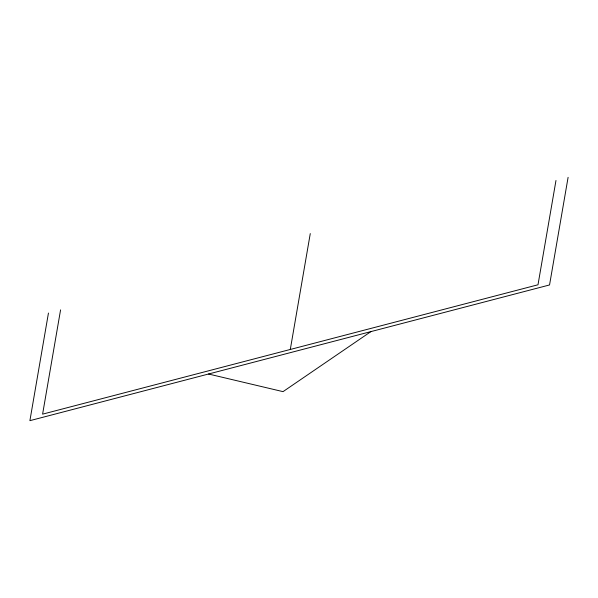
<?xml version="1.0" encoding="UTF-8"?>
<svg xmlns="http://www.w3.org/2000/svg" width="598" height="598" viewBox="0 0 598 598"><rect width="100%" height="100%" fill="white"/><g stroke="black" fill="none" stroke-linecap="round" stroke-linejoin="round"><path stroke-width="0.9" d="M48.453 313.046L29.9 420.663L549.547 284.954L568.1 177.337M60.577 309.876L42.6 414.152L537.998 284.775L555.976 180.499M290.299 349.464L310.272 233.594M370.917 331.606L283.033 391.645L208.53 374.012"/></g></svg>
